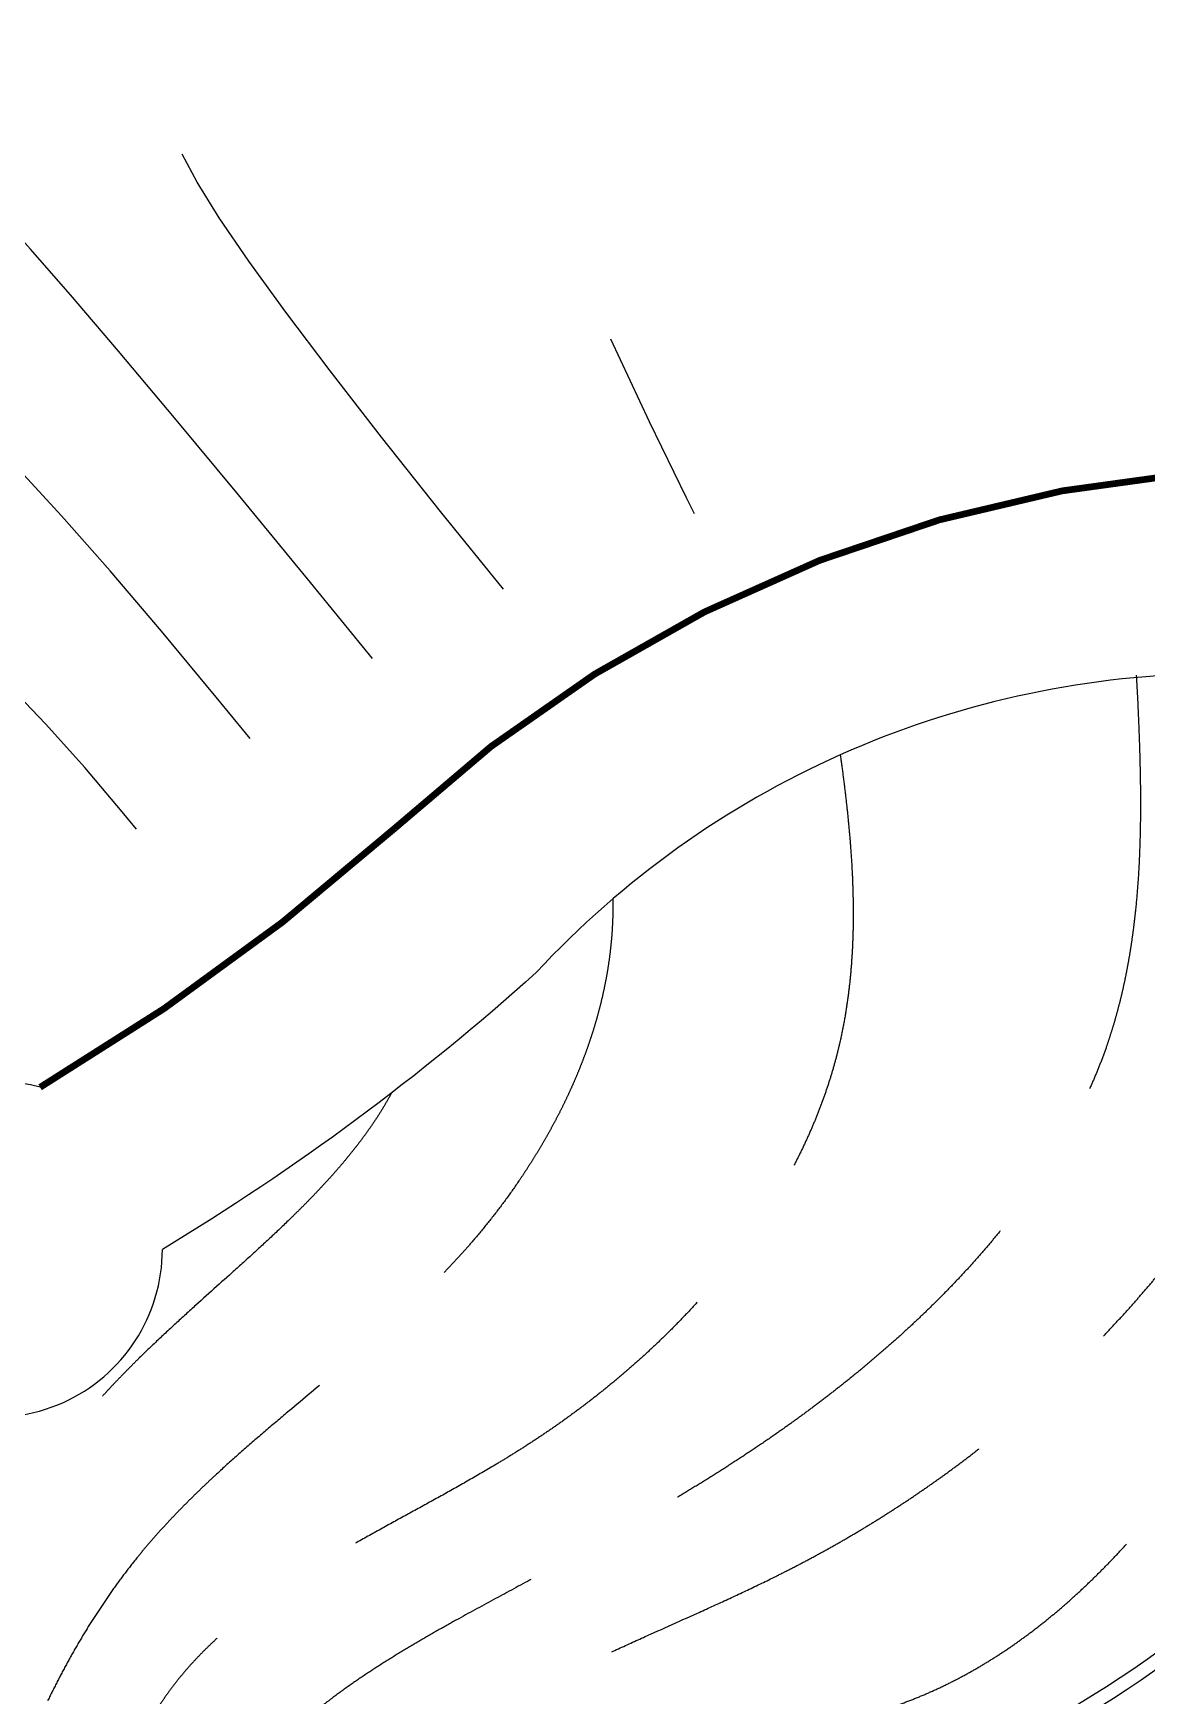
# Model space of a CAD drawing. Extents: x 351134 to 737836, y 2693212 to 3319468.
# Drawn here: x 655725 to 688820, y 2833301 to 2882724 of the extents above; entities that cross this region are included whole.
import ezdxf

# ---------------------------------------------------------------- set-up
doc = ezdxf.new("R2010")
doc.units = 0
doc.linetypes.add('DASH', pattern=[0.35, 0.25, -0.1])
for name, color, linetype in [('00景观层', 10, 'CONTINUOUS'), ('DGX', 8, 'CONTINUOUS'), ('DLSS', 4, 'CONTINUOUS'), ('道路', 1, 'CONTINUOUS')]:
    doc.layers.add(name, color=color, linetype=linetype)

msp = doc.modelspace()

# ---------------------------------------------------------------- linework, layer by layer
at = {"layer": '00景观层', "color": 250, "linetype": 'Continuous', "flags": 128}
msp.add_lwpolyline([(710252.3512437061, 2855790.741166007, 0.2612046798950807), (693458.3596539792, 2839585.878926989, -0.1423640540812709), (689230.0968888986, 2834668.670370775, -0.1287902398260148), (674940.2688364551, 2829005.343245518, 0.3283512456614104), (667152.0001115828, 2822552.321979457)], format="xyb", dxfattribs=at)
at = {"layer": '00景观层', "color": 7, "flags": 128}
msp.add_lwpolyline([(710730.6377203538, 2855499.348730397, 0.2659391858375374), (693833.7136512083, 2839445.039952208, -0.1427078718126949), (689457.9428578633, 2834339.721041824, -0.1288056201973847), (674975.755835458, 2828606.712767309, 0.3232220297864906), (667581.2344406185, 2822613.664077762, 0.3232220297864906)], format="xyb", dxfattribs=at)
at = {"layer": '00景观层', "color": 250, "linetype": 'DASH', "ltscale": 50000}
for points, knots in [([(688509.9915653643, 2863637.17301693), (688712.9678152677, 2859794.464549559), (688939.4093445388, 2850849.19333549), (679482.0284765231, 2841547.125108467), (669755.5068865964, 2836368.708855015), (660616.635484827, 2831355.483599579), (659672.057465386, 2824786.440606153), (659349.974838185, 2821437.330541093)], [997.0985194084769, 997.0985194084769, 997.0985194084769, 997.0985194084769, 12137.36693241607, 27147.30483138332, 36749.0875892302, 46386.21446362793, 55863.82952789356, 55863.82952789356, 55863.82952789356, 55863.82952789356]), ([(679709.8530582795, 2861269.705486592), (680139.0212278356, 2858244.993794928), (680639.5514054947, 2850378.587030896), (671758.703224279, 2839999.849096673), (658894.0352231474, 2835672.603276946), (657173.5100023913, 2826312.850563438), (656111.2583436129, 2822172.837654229), (655783.4042858593, 2820927.630111933)], [3340.621875679484, 3340.621875679484, 3340.621875679484, 3340.621875679484, 12226.69382961988, 26838.28278418392, 40349.20952308485, 49300.45861291794, 53198.04801683585, 53198.04801683585, 53198.04801683585, 53198.04801683585]), ([(662123.7431889882, 2821833.731200509), (663037.4410130944, 2824829.323925937), (665657.895478057, 2832429.227784819), (679264.1132475812, 2836411.474856708), (690142.9571098433, 2845553.424380378), (695933.5512155148, 2856433.649026663), (701902.8116061687, 2859023.533948514), (703967.3724635339, 2859732.346806094)], [1096.884999456999, 1096.884999456999, 1096.884999456999, 1096.884999456999, 10033.35088122074, 24416.74818913319, 39523.74241476324, 52681.8907074293, 59103.14573917171, 59103.14573917171, 59103.14573917171, 59103.14573917171]), ([(665105.4227633098, 2822259.844559644), (666067.9178096345, 2825399.278581075), (668477.3645019534, 2832542.796662884), (683123.6486378905, 2831000.471045122), (692339.6905990237, 2842348.461134127), (698025.5877504087, 2853762.135338834), (704603.6855716313, 2856856.707871421), (707221.8788025186, 2857913.271961633)], [572.931815156717, 572.931815156717, 572.931815156717, 572.931815156717, 9424.308309115493, 21301.07428105147, 36720.84386951023, 50098.58732233914, 58332.71722659112, 58332.71722659112, 58332.71722659112, 58332.71722659112]), ([(672954.1006679229, 2856991.94271416), (672957.3019450794, 2856569.886486728), (672823.0870642416, 2852907.483209752), (668667.9088175469, 2844964.366569059), (658949.9143635604, 2839355.399143767), (654235.2800883211, 2829411.835070733), (653133.4840955288, 2823443.635614592), (652643.5752487537, 2820478.915531856)], [5563.053060721144, 5563.053060721144, 5563.053060721144, 5563.053060721144, 6842.230669250325, 16689.12795896348, 30313.28045193079, 39512.19597872193, 48533.44270348714, 48533.44270348714, 48533.44270348714, 48533.44270348714]), ([(666376.585176199, 2851222.804015316), (664530.2071818943, 2847807.416416446), (658021.4290353508, 2843702.14468052), (652541.3765383118, 2834300.155197407), (650217.4788151371, 2827929.143553077), (648810.0692887291, 2823915.448791781)], [10410.34687703525, 10410.34687703525, 10410.34687703525, 10410.34687703525, 22866.81531140978, 30449.72589427864, 43151.34596097599, 43151.34596097599, 43151.34596097599, 43151.34596097599])]:
    msp.add_open_spline(points, degree=3, knots=knots, dxfattribs=at)
at = {"layer": 'DGX', "color": 8, "linetype": 'Continuous'}
for points in [[(658792.9586810785, 2859059.899538262), (658368.9244669676, 2859579.277345181), (657258.6675254107, 2860894.028712273), (656092.7409379482, 2862193.19383049), (654871.1447048187, 2863476.772699833), (653593.8788256645, 2864744.765320778), (652260.9433009624, 2865997.171692848), (650872.3381301165, 2867233.99181509), (649428.0633137226, 2868455.225689411), (647928.118851304, 2869660.873314857), (646283.116817236, 2870913.108190536), (644403.6692855358, 2872274.103815079), (642289.7762560844, 2873743.860189915), (639941.4377291203, 2875322.377313614), (637358.6537042856, 2877009.65518713), (634541.4241819382, 2878805.693809509), (631489.7491618395, 2880710.493181705), (628203.6286441088, 2882724.053303242)], [(662172.3720633395, 2861753.894274827), (661165.044516921, 2862987.718231678), (659541.3330763578, 2864945.831947327), (658008.4003022909, 2866741.431544781), (656566.2461946011, 2868374.51702404), (655214.8707531691, 2869845.088385582), (653954.2739782333, 2871153.145629406), (652784.4558696747, 2872298.688755989), (651705.4164276123, 2873281.717763901), (650717.155651927, 2874102.232654095), (649701.9400014877, 2874875.051421165), (648542.0359352827, 2875714.992059708), (647237.4434530735, 2876622.054569721), (645788.1625550985, 2877596.238950729), (644194.1932412386, 2878637.545203209), (642455.5355113745, 2879745.97332716), (640572.1893657446, 2880921.523322582), (638544.154804349, 2882164.195189476)], [(665806.8393440593, 2864137.718703347), (663961.1645669937, 2866396.159118652), (661823.9986274242, 2868997.635181904), (659924.0596665144, 2871289.669259071), (658261.3476843834, 2873272.261348724), (656835.8626806736, 2874945.411451817), (655647.6046557426, 2876309.119567394), (654696.5736093521, 2877363.385696411), (653982.7695417404, 2878108.209838867), (653506.1924525499, 2878543.591993332), (653120.7631857395, 2878836.994651794), (652680.4025849104, 2879155.88030386), (652185.1106500626, 2879500.248949051), (651634.8873809576, 2879870.100587368), (651029.7327779531, 2880265.435219288), (650369.6468408108, 2880686.25284481), (649654.6295697689, 2881132.553463459), (648884.6809645891, 2881604.337075233)], [(669706.046858287, 2866202.662446056), (667832.1831889153, 2868510.874613762), (666079.3045167923, 2870711.488043308), (664545.0744738579, 2872684.201355934), (663229.4930598736, 2874429.014552116), (662132.5602750778, 2875945.927630424), (661254.2761193514, 2877234.940591812), (660594.6405926943, 2878296.053436279), (660153.6536951065, 2879129.266163349)], [(675383.1113878038, 2868436.070276211), (675139.5504837036, 2868915.250818729), (674043.4316887856, 2871167.26593256), (672887.0833874941, 2873633.292593002)]]:
    msp.add_lwpolyline(points, dxfattribs=at)
at = {"layer": 'DLSS', "linetype": 'Continuous', "const_width": 200, "flags": 128}
msp.add_lwpolyline([(701238.040261033, 2869056.432038563, 0.2406763079393659), (666474.577097323, 2859092.768750893, -0.04896866238654303), (655928.5864165765, 2851389.431644829, -0.04896866238654303)], format="xyb", dxfattribs=at)
at = {"layer": 'DLSS', "linetype": 'Continuous'}
msp.add_arc((654563.6067358649, 2846579.355712867), 5000, 74.15737942416419, 180.7688974304628, dxfattribs=at)
at = {"layer": '道路', "flags": 128}
msp.add_lwpolyline([(710730.6377203538, 2855499.348730397, 0.4259441481922686), (670674.6608616654, 2854799.924805745, -0.04756528331934562), (659563.6002850404, 2846571.324013031, -0.04756528331934562)], format="xyb", dxfattribs=at)
at = {"layer": '道路'}
msp.add_arc((654563.6067358649, 2846579.355712867), 5000, 228.1424320114184, 359.9079634598272, dxfattribs=at)

doc.saveas('drawing.dxf')
